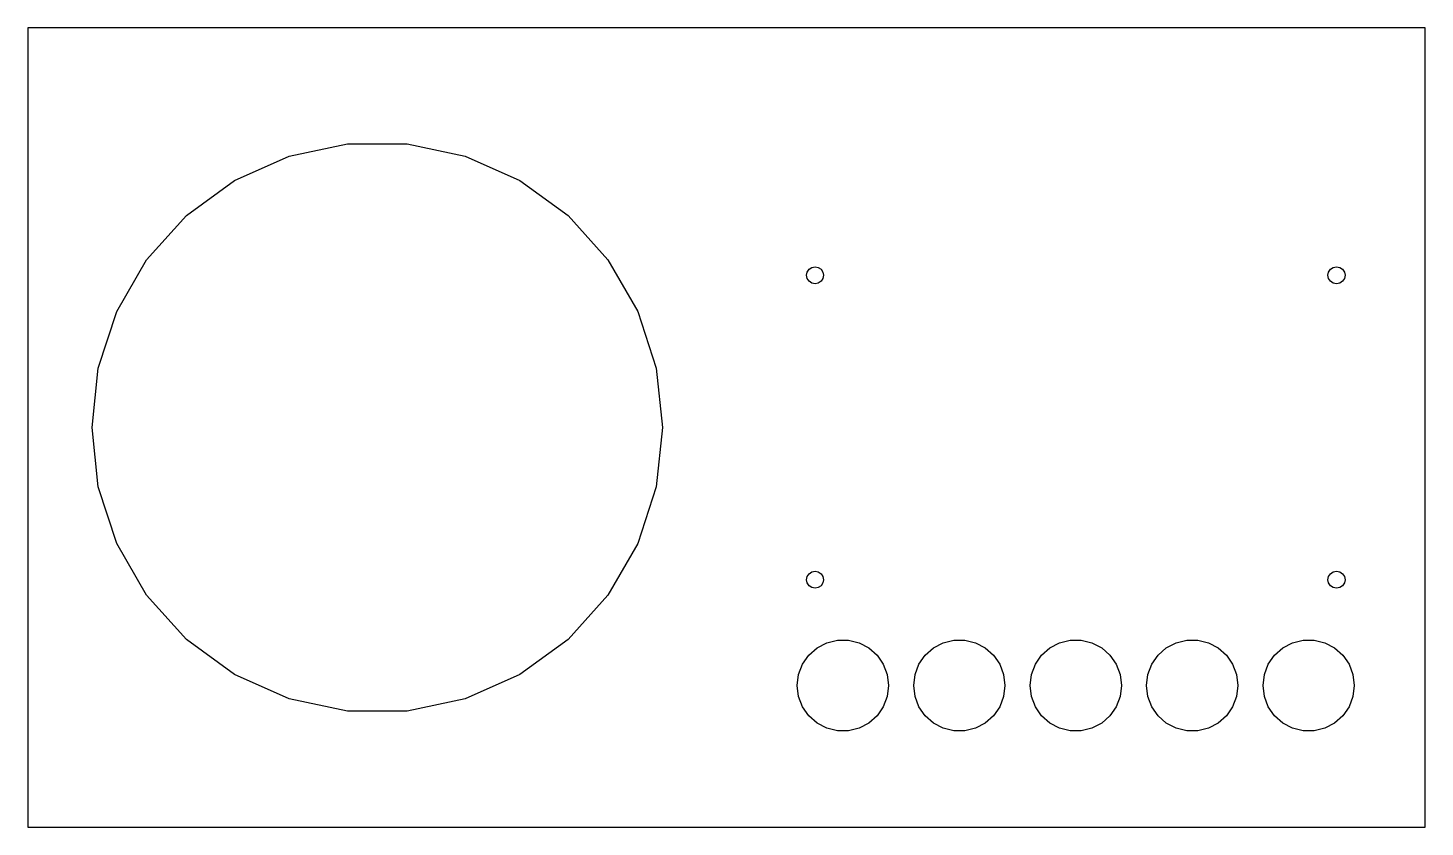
# Model space of a CAD drawing. Header units: metres. Extents: x 0 to 245, y 0 to 140.
import ezdxf

# ---------------------------------------------------------------- set-up
doc = ezdxf.new("R2010")
doc.units = ezdxf.units.M

msp = doc.modelspace()

# ---------------------------------------------------------------- linework, layer by layer
for p, q in [((245, 140), (0, 140)), ((0, 140), (0, 0)), ((245, 0), (245, 140)), ((45.7991, 117.553), (56.0236, 119.726)), ((56.0236, 119.726), (66.4764, 119.726)), ((66.4764, 119.726), (76.7008, 117.553)), ((36.25, 113.301), (45.7991, 117.553)), ((76.7008, 117.553), (86.25, 113.301)), ((27.7935, 107.157), (36.25, 113.301)), ((86.25, 113.301), (94.7065, 107.157)), ((20.7991, 99.3893), (27.7935, 107.157)), ((94.7065, 107.157), (101.701, 99.3893)), ((15.5727, 90.3368), (20.7991, 99.3893)), ((101.701, 99.3893), (106.927, 90.3368)), ((136.969, 97.7307), (137.456, 98.0558)), ((137.456, 98.0558), (138.03, 98.17)), ((138.03, 98.17), (138.604, 98.0558)), ((138.604, 98.0558), (139.091, 97.7307)), ((228.409, 97.7307), (228.896, 98.0558)), ((228.896, 98.0558), (229.47, 98.17)), ((229.47, 98.17), (230.044, 98.0558)), ((230.044, 98.0558), (230.531, 97.7307)), ((136.53, 96.67), (136.644, 97.244)), ((136.644, 96.096), (136.53, 96.67)), ((136.644, 97.244), (136.969, 97.7307)), ((136.969, 95.6093), (136.644, 96.096)), ((137.456, 95.2842), (136.969, 95.6093)), ((139.091, 95.6093), (138.604, 95.2842)), ((139.091, 97.7307), (139.416, 97.244)), ((139.416, 96.096), (139.091, 95.6093)), ((139.416, 97.244), (139.53, 96.67)), ((139.53, 96.67), (139.416, 96.096)), ((227.97, 96.67), (228.084, 97.244)), ((228.084, 96.096), (227.97, 96.67)), ((228.084, 97.244), (228.409, 97.7307)), ((228.409, 95.6093), (228.084, 96.096)), ((228.896, 95.2842), (228.409, 95.6093)), ((230.531, 95.6093), (230.044, 95.2842)), ((230.531, 97.7307), (230.856, 97.244)), ((230.856, 96.096), (230.531, 95.6093)), ((230.856, 97.244), (230.97, 96.67)), ((230.97, 96.67), (230.856, 96.096)), ((138.03, 95.17), (137.456, 95.2842)), ((138.604, 95.2842), (138.03, 95.17)), ((229.47, 95.17), (228.896, 95.2842)), ((230.044, 95.2842), (229.47, 95.17)), ((12.3426, 80.3956), (15.5727, 90.3368)), ((106.927, 90.3368), (110.157, 80.3956)), ((11.25, 70), (12.3426, 80.3956)), ((110.157, 80.3956), (111.25, 70)), ((12.3426, 59.6044), (11.25, 70)), ((111.25, 70), (110.157, 59.6044)), ((15.5727, 49.6632), (12.3426, 59.6044)), ((110.157, 59.6044), (106.927, 49.6632)), ((20.7991, 40.6107), (15.5727, 49.6632)), ((106.927, 49.6632), (101.701, 40.6107)), ((136.644, 43.904), (136.969, 44.3907)), ((136.969, 44.3907), (137.456, 44.7158)), ((137.456, 44.7158), (138.03, 44.83)), ((138.03, 44.83), (138.604, 44.7158)), ((138.604, 44.7158), (139.091, 44.3907)), ((139.091, 44.3907), (139.416, 43.904)), ((228.084, 43.904), (228.409, 44.3907)), ((228.409, 44.3907), (228.896, 44.7158)), ((228.896, 44.7158), (229.47, 44.83)), ((229.47, 44.83), (230.044, 44.7158)), ((230.044, 44.7158), (230.531, 44.3907)), ((230.531, 44.3907), (230.856, 43.904)), ((136.53, 43.33), (136.644, 43.904)), ((136.644, 42.756), (136.53, 43.33)), ((136.969, 42.2693), (136.644, 42.756)), ((137.456, 41.9442), (136.969, 42.2693)), ((138.03, 41.83), (137.456, 41.9442)), ((138.604, 41.9442), (138.03, 41.83)), ((139.091, 42.2693), (138.604, 41.9442)), ((139.416, 42.756), (139.091, 42.2693)), ((139.416, 43.904), (139.53, 43.33)), ((139.53, 43.33), (139.416, 42.756)), ((227.97, 43.33), (228.084, 43.904)), ((228.084, 42.756), (227.97, 43.33)), ((228.409, 42.2693), (228.084, 42.756)), ((228.896, 41.9442), (228.409, 42.2693)), ((229.47, 41.83), (228.896, 41.9442)), ((230.044, 41.9442), (229.47, 41.83)), ((230.531, 42.2693), (230.044, 41.9442)), ((230.856, 42.756), (230.531, 42.2693)), ((230.856, 43.904), (230.97, 43.33)), ((230.97, 43.33), (230.856, 42.756)), ((27.7935, 32.8428), (20.7991, 40.6107)), ((101.701, 40.6107), (94.7065, 32.8428)), ((36.25, 26.6987), (27.7935, 32.8428)), ((94.7065, 32.8428), (86.25, 26.6987)), ((138.372, 31.3739), (140.08, 32.2701)), ((140.08, 32.2701), (141.952, 32.7317)), ((141.952, 32.7317), (143.881, 32.7317)), ((143.881, 32.7317), (145.754, 32.2701)), ((145.754, 32.2701), (147.461, 31.3739)), ((158.789, 31.3739), (160.496, 32.2701)), ((160.496, 32.2701), (162.369, 32.7317)), ((162.369, 32.7317), (164.298, 32.7317)), ((164.298, 32.7317), (166.17, 32.2701)), ((166.17, 32.2701), (167.878, 31.3739)), ((179.205, 31.3739), (180.913, 32.2701)), ((180.913, 32.2701), (182.786, 32.7317)), ((182.786, 32.7317), (184.714, 32.7317)), ((184.714, 32.7317), (186.587, 32.2701)), ((186.587, 32.2701), (188.295, 31.3739)), ((199.622, 31.3739), (201.33, 32.2701)), ((201.33, 32.2701), (203.202, 32.7317)), ((203.202, 32.7317), (205.131, 32.7317)), ((205.131, 32.7317), (207.004, 32.2701)), ((207.004, 32.2701), (208.711, 31.3739)), ((220.039, 31.3739), (221.746, 32.2701)), ((221.746, 32.2701), (223.619, 32.7317)), ((223.619, 32.7317), (225.548, 32.7317)), ((225.548, 32.7317), (227.42, 32.2701)), ((227.42, 32.2701), (229.128, 31.3739)), ((135.833, 28.5078), (136.929, 30.095)), ((136.929, 30.095), (138.372, 31.3739)), ((147.461, 31.3739), (148.905, 30.095)), ((148.905, 30.095), (150, 28.5078)), ((156.25, 28.5078), (157.345, 30.095)), ((157.345, 30.095), (158.789, 31.3739)), ((167.878, 31.3739), (169.321, 30.095)), ((169.321, 30.095), (170.417, 28.5078)), ((176.666, 28.5078), (177.762, 30.095)), ((177.762, 30.095), (179.205, 31.3739)), ((188.295, 31.3739), (189.738, 30.095)), ((189.738, 30.095), (190.834, 28.5078)), ((197.083, 28.5078), (198.179, 30.095)), ((198.179, 30.095), (199.622, 31.3739)), ((208.711, 31.3739), (210.155, 30.095)), ((210.155, 30.095), (211.25, 28.5078)), ((217.5, 28.5078), (218.595, 30.095)), ((218.595, 30.095), (220.039, 31.3739)), ((229.128, 31.3739), (230.571, 30.095)), ((230.571, 30.095), (231.667, 28.5078)), ((135.149, 26.7045), (135.833, 28.5078)), ((150, 28.5078), (150.684, 26.7045)), ((155.566, 26.7045), (156.25, 28.5078)), ((170.417, 28.5078), (171.101, 26.7045)), ((175.982, 26.7045), (176.666, 28.5078)), ((190.834, 28.5078), (191.518, 26.7045)), ((196.399, 26.7045), (197.083, 28.5078)), ((211.25, 28.5078), (211.934, 26.7045)), ((216.816, 26.7045), (217.5, 28.5078)), ((231.667, 28.5078), (232.351, 26.7045)), ((45.7991, 22.4472), (36.25, 26.6987)), ((86.25, 26.6987), (76.7008, 22.4472)), ((134.917, 24.79), (135.149, 26.7045)), ((135.149, 22.8755), (134.917, 24.79)), ((150.684, 26.7045), (150.917, 24.79)), ((150.917, 24.79), (150.684, 22.8755)), ((155.333, 24.79), (155.566, 26.7045)), ((155.566, 22.8755), (155.333, 24.79)), ((171.101, 26.7045), (171.333, 24.79)), ((171.333, 24.79), (171.101, 22.8755)), ((175.75, 24.79), (175.982, 26.7045)), ((175.982, 22.8755), (175.75, 24.79)), ((191.518, 26.7045), (191.75, 24.79)), ((191.75, 24.79), (191.518, 22.8755)), ((196.167, 24.79), (196.399, 26.7045)), ((196.399, 22.8755), (196.167, 24.79)), ((211.934, 26.7045), (212.167, 24.79)), ((212.167, 24.79), (211.934, 22.8755)), ((216.583, 24.79), (216.816, 26.7045)), ((216.816, 22.8755), (216.583, 24.79)), ((232.351, 26.7045), (232.583, 24.79)), ((232.583, 24.79), (232.351, 22.8755)), ((56.0236, 20.2739), (45.7991, 22.4472)), ((76.7008, 22.4472), (66.4764, 20.2739)), ((135.833, 21.0722), (135.149, 22.8755)), ((150.684, 22.8755), (150, 21.0722)), ((156.25, 21.0722), (155.566, 22.8755)), ((171.101, 22.8755), (170.417, 21.0722)), ((176.666, 21.0722), (175.982, 22.8755)), ((191.518, 22.8755), (190.834, 21.0722)), ((197.083, 21.0722), (196.399, 22.8755)), ((211.934, 22.8755), (211.25, 21.0722)), ((217.5, 21.0722), (216.816, 22.8755)), ((232.351, 22.8755), (231.667, 21.0722)), ((66.4764, 20.2739), (56.0236, 20.2739)), ((136.929, 19.485), (135.833, 21.0722)), ((150, 21.0722), (148.905, 19.485)), ((157.345, 19.485), (156.25, 21.0722)), ((170.417, 21.0722), (169.321, 19.485)), ((177.762, 19.485), (176.666, 21.0722)), ((190.834, 21.0722), (189.738, 19.485)), ((198.179, 19.485), (197.083, 21.0722)), ((211.25, 21.0722), (210.155, 19.485)), ((218.595, 19.485), (217.5, 21.0722)), ((231.667, 21.0722), (230.571, 19.485)), ((138.372, 18.2061), (136.929, 19.485)), ((140.08, 17.3099), (138.372, 18.2061)), ((141.952, 16.8483), (140.08, 17.3099)), ((145.754, 17.3099), (143.881, 16.8483)), ((147.461, 18.2061), (145.754, 17.3099)), ((148.905, 19.485), (147.461, 18.2061)), ((158.789, 18.2061), (157.345, 19.485)), ((160.496, 17.3099), (158.789, 18.2061)), ((162.369, 16.8483), (160.496, 17.3099)), ((166.17, 17.3099), (164.298, 16.8483)), ((167.878, 18.2061), (166.17, 17.3099)), ((169.321, 19.485), (167.878, 18.2061)), ((179.205, 18.2061), (177.762, 19.485)), ((180.913, 17.3099), (179.205, 18.2061)), ((182.786, 16.8483), (180.913, 17.3099)), ((186.587, 17.3099), (184.714, 16.8483)), ((188.295, 18.2061), (186.587, 17.3099)), ((189.738, 19.485), (188.295, 18.2061)), ((199.622, 18.2061), (198.179, 19.485)), ((201.33, 17.3099), (199.622, 18.2061)), ((203.202, 16.8483), (201.33, 17.3099)), ((207.004, 17.3099), (205.131, 16.8483)), ((208.711, 18.2061), (207.004, 17.3099)), ((210.155, 19.485), (208.711, 18.2061)), ((220.039, 18.2061), (218.595, 19.485)), ((221.746, 17.3099), (220.039, 18.2061)), ((223.619, 16.8483), (221.746, 17.3099)), ((227.42, 17.3099), (225.548, 16.8483)), ((229.128, 18.2061), (227.42, 17.3099)), ((230.571, 19.485), (229.128, 18.2061)), ((143.881, 16.8483), (141.952, 16.8483)), ((164.298, 16.8483), (162.369, 16.8483)), ((184.714, 16.8483), (182.786, 16.8483)), ((205.131, 16.8483), (203.202, 16.8483)), ((225.548, 16.8483), (223.619, 16.8483)), ((0, 0), (245, 0))]:
    msp.add_line(p, q)

doc.saveas('drawing.dxf')
